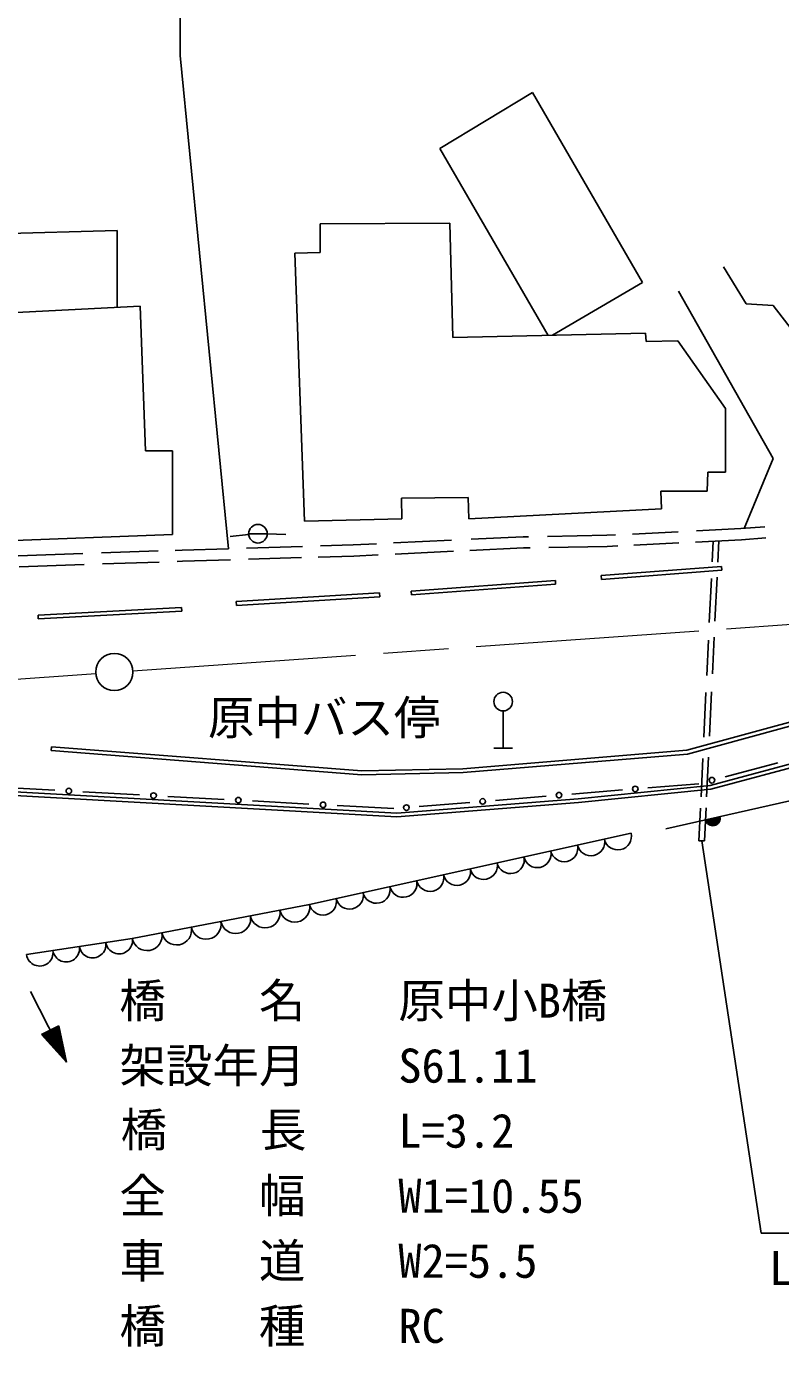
# Model space of a CAD drawing. Units: millimetres, scale not verified. Extents: x 40000 to 680000, y 20000 to 380000.
# Drawn here: x 157361 to 197914, y 246261 to 317291 of the extents above; entities that cross this region are included whole.
import ezdxf
from ezdxf.enums import TextEntityAlignment as Align

# ---------------------------------------------------------------- set-up
doc = ezdxf.new("R2010")
doc.units = ezdxf.units.MM
doc.header["$LTSCALE"] = 1000
doc.linetypes.add('CHAIN', pattern=[18.5, 12, -1.5, 3.5, -1.5])
for name, color, linetype, lineweight in [('M-BGD', 7, 'Continuous', 25), ('M-BMK', 2, 'CHAIN', 13), ('M-BMK-SRVR', 3, 'Continuous', 25), ('M-STR-HTXT', 7, 'Continuous', 13), ('M-STR-STR3', 7, 'Continuous', 25), ('M-STR-STRC', 7, 'Continuous', 25)]:
    doc.layers.add(name, color=color, linetype=linetype, lineweight=lineweight)
doc.layers.add('M-STR-STR1', color=1, linetype='Continuous')
doc.styles.add('ＭＳ ゴシック', font='')
doc.styles.get('ＭＳ ゴシック').set_extended_font_data('MS Gothic')

msp = doc.modelspace()

# ---------------------------------------------------------------- linework, layer by layer
at = {"layer": 'M-BGD'}
for p, q in [((184569, 313744), (179598, 310715)), ((190484, 303508), (184569, 313744)), ((179598, 310715), (185415, 300667)), ((162247, 306311), (151661, 306027)), ((162248, 302182), (162247, 306311)), ((180129, 306712), (173154, 306678)), ((173154, 306678), (173154, 305121)), ((180298, 300550), (180129, 306712)), ((173154, 305121), (171800, 305087)), ((171800, 305087), (172308, 290665)), ((194841, 304359), (196065, 302357)), ((185641, 300673), (190484, 303508)), ((197511, 294042), (192422, 303052)), ((163476, 302247), (153599, 301727)), ((163759, 294449), (163476, 302247)), ((196065, 302357), (197511, 302274)), ((197511, 302274), (202655, 295600)), ((190658, 300787), (180298, 300550)), ((190691, 300347), (190658, 300787)), ((192384, 300381), (190691, 300347)), ((194957, 296725), (192384, 300381)), ((194957, 293305), (194957, 296725)), ((165224, 294449), (163759, 294449)), ((165224, 289960), (165224, 294449)), ((195956, 290284), (197511, 294042)), ((193975, 292290), (194009, 293305)), ((194009, 293305), (194957, 293305)), ((177522, 291917), (181110, 291951)), ((181110, 291951), (181144, 290800)), ((191504, 291342), (191470, 292290)), ((191470, 292290), (193975, 292290)), ((177556, 290800), (177522, 291917)), ((181144, 290800), (191504, 291342)), ((172308, 290665), (177556, 290800)), ((150338, 289393), (165224, 289960)), ((169307, 289947), (168317, 289847)), ((169311, 289995), (170311, 289995)), ((170307, 289987), (171307, 289957)), ((181282, 289698), (184072, 289832)), ((184072, 289832), (184358, 289837)), ((185372, 289855), (188577, 289912)), ((188577, 289912), (189030, 289934)), ((189945, 289980), (192412, 290102)), ((193394, 290151), (195775, 290270)), ((195775, 290270), (197067, 290373)), ((165357, 289101), (165732, 289114)), ((165732, 289114), (168231, 289190)), ((169196, 289219), (172209, 289311)), ((173168, 289340), (174938, 289393)), ((174938, 289393), (176193, 289453)), ((177100, 289497), (180226, 289647)), ((181209, 289094), (184092, 289232)), ((184092, 289232), (184447, 289239)), ((185444, 289256), (188598, 289312)), ((188598, 289312), (189160, 289340)), ((190032, 289383), (192444, 289503)), ((193340, 289548), (195814, 289671)), ((194288, 289595), (194235, 288480)), ((194589, 289610), (194535, 288465)), ((195814, 289671), (197126, 289776)), ((156914, 288814), (160393, 288932)), ((161403, 288967), (164454, 289071)), ((161452, 288368), (164503, 288472)), ((165464, 288505), (165751, 288515)), ((165751, 288515), (168327, 288593)), ((169294, 288622), (172158, 288709)), ((173046, 288736), (174962, 288794)), ((174962, 288794), (176283, 288857)), ((177186, 288901), (180319, 289051)), ((156963, 288215), (160471, 288335)), ((188270, 287740), (194746, 288232)), ((188285, 287541), (188270, 287740)), ((194761, 288033), (188285, 287541)), ((194746, 288232), (194761, 288033)), ((178050, 286912), (185802, 287480)), ((185817, 287281), (178065, 286712)), ((185802, 287480), (185817, 287281)), ((194194, 287595), (194082, 285227)), ((194497, 287656), (194385, 285284)), ((168645, 286343), (176345, 286808)), ((168657, 286143), (168645, 286343)), ((176357, 286609), (168657, 286143)), ((176345, 286808), (176357, 286609)), ((178065, 286712), (178050, 286912)), ((157990, 285614), (165699, 286033)), ((158001, 285414), (157990, 285614)), ((165710, 285833), (158001, 285414)), ((165699, 286033), (165710, 285833)), ((194036, 284265), (193946, 282363)), ((194344, 284422), (194252, 282462)), ((192877, 278342), (206731, 282141)), ((194128, 276454), (214882, 282002)), ((192911, 278144), (206783, 281949)), ((193903, 281445), (193790, 279048)), ((194206, 281489), (194093, 279108)), ((194164, 276257), (214933, 281809)), ((182995, 280465), (182995, 278465)), ((191750, 274121), (216916, 279790)), ((158705, 278535), (158689, 278335)), ((158705, 278535), (175398, 277231)), ((182495, 278465), (183495, 278465)), ((158689, 278335), (175393, 277031)), ((180835, 277348), (192877, 278342)), ((180845, 277148), (192911, 278144)), ((193735, 277894), (193638, 275835)), ((194039, 277971), (193939, 275840)), ((175393, 277031), (180845, 277148)), ((175398, 277231), (180835, 277348)), ((197763, 277672), (194932, 276921)), ((158881, 276196), (155842, 276362)), ((187038, 275735), (194128, 276454)), ((193516, 276545), (190782, 276322)), ((154188, 276255), (177278, 274964)), ((154260, 276051), (177280, 274764)), ((163439, 275948), (160400, 276114)), ((167996, 275700), (164958, 275866)), ((172554, 275452), (169516, 275617)), ((177278, 274964), (187038, 275735)), ((185314, 275875), (182580, 275651)), ((189415, 276210), (186681, 275986)), ((187056, 275536), (194164, 276257)), ((177112, 275204), (174073, 275369)), ((177280, 274764), (187056, 275536)), ((181213, 275539), (178479, 275316)), ((193610, 275236), (193527, 273479)), ((193910, 275240), (193827, 273465)), ((172578, 270056), (189880, 273883)), ((193527, 273479), (193827, 273465)), ((163056, 268220), (172578, 270056)), ((157361, 267348), (163056, 268220)), ((157572, 265366), (159516, 261565)), ((159097, 263521), (158175, 263049)), ((159516, 261565), (158175, 263049)), ((159104, 263489), (158197, 263025)), ((159115, 263438), (158232, 262986)), ((159126, 263387), (158267, 262948)), ((159136, 263337), (158302, 262910)), ((159147, 263286), (158336, 262871)), ((159158, 263236), (158371, 262833)), ((159169, 263185), (158406, 262794)), ((159180, 263134), (158440, 262756)), ((159191, 263084), (158475, 262718)), ((159202, 263033), (158510, 262679)), ((159212, 262982), (158545, 262641)), ((159223, 262932), (158579, 262602)), ((159234, 262881), (158614, 262564)), ((159245, 262831), (158649, 262525)), ((159516, 261565), (159097, 263521)), ((159256, 262780), (158683, 262487)), ((159267, 262729), (158718, 262449)), ((159278, 262679), (158753, 262410)), ((159288, 262628), (158787, 262372)), ((159299, 262578), (158822, 262333)), ((159310, 262527), (158857, 262295)), ((159321, 262476), (158892, 262257)), ((159332, 262426), (158926, 262218)), ((159343, 262375), (158961, 262180)), ((159353, 262324), (158996, 262141)), ((159364, 262274), (159030, 262103)), ((159375, 262223), (159065, 262065)), ((159386, 262173), (159100, 262026)), ((159397, 262122), (159134, 261988)), ((159408, 262071), (159169, 261949)), ((159419, 262021), (159204, 261911)), ((159429, 261970), (159239, 261873)), ((159440, 261920), (159273, 261834)), ((159451, 261869), (159308, 261796)), ((159462, 261818), (159343, 261757)), ((159473, 261768), (159377, 261719)), ((159484, 261717), (159412, 261680)), ((159494, 261666), (159447, 261642)), ((159505, 261616), (159481, 261604))]:
    msp.add_line(p, q, dxfattribs=at)
for centre, radius in [((169811, 289995), 500), ((182995, 280965), 500), ((190099, 276266), 150), ((194224, 276733), 150), ((159640, 276155), 150), ((164198, 275907), 150), ((168756, 275659), 150), ((181896, 275595), 150), ((185998, 275931), 150), ((173314, 275411), 150), ((177795, 275260), 150)]:
    msp.add_circle(centre, radius, dxfattribs=at)
for centre, radius, start, end in [((194266, 274688), 400, 192.69434, 12.69434), ((194266, 274688), 400, 192.69434, 12.69434), ((194266, 274688), 350, 192.69434, 12.69434), ((194266, 274688), 300, 192.69434, 12.69434), ((194266, 274688), 250, 192.69434, 12.69434), ((194266, 274688), 200, 192.69434, 12.69434), ((194266, 274688), 150, 192.69434, 12.69434), ((194266, 274688), 100, 192.69434, 12.69434), ((194266, 274688), 50, 192.69434, 12.69434), ((187717, 273405), 738, 192.47424, 12.47424), ((189159, 273724), 738, 192.47424, 12.47424), ((184834, 272767), 738, 192.47424, 12.47424), ((186276, 273086), 738, 192.47424, 12.47424), ((181950, 272129), 738, 192.47424, 12.47424), ((183392, 272448), 738, 192.47424, 12.47424), ((179066, 271491), 738, 192.47424, 12.47424), ((180508, 271810), 738, 192.47424, 12.47424), ((174741, 270534), 738, 192.47424, 12.47424), ((176183, 270853), 738, 192.47424, 12.47424), ((177625, 271172), 738, 192.47424, 12.47424), ((171785, 269903), 808, 190.9133, 10.9133), ((173299, 270215), 738, 192.47424, 12.47424), ((168611, 269291), 808, 190.9133, 10.9133), ((170198, 269597), 808, 190.9133, 10.9133), ((163849, 268373), 808, 190.9133, 10.9133), ((165436, 268679), 808, 190.9133, 10.9133), ((167023, 268985), 808, 190.9133, 10.9133), ((160920, 267893), 720, 188.6991, 8.6991), ((162344, 268111), 720, 188.6991, 8.6991), ((158073, 267457), 720, 188.6991, 8.6991), ((159497, 267675), 720, 188.6991, 8.6991)]:
    msp.add_arc(centre, radius, start, end, dxfattribs=at)
at = {"layer": 'M-BMK'}
for p, q in [((163091, 282621), (260834, 289541)), ((63338, 275558), (161092, 282479))]:
    msp.add_line(p, q, dxfattribs=at)
at = {"layer": 'M-BMK-SRVR'}
msp.add_circle((162089, 282555), 1000, dxfattribs=at)
at = {"layer": 'M-STR-STR3'}
for p, q in [((193685, 273472), (196877, 252357)), ((196877, 252357), (217423, 252357))]:
    msp.add_line(p, q, dxfattribs=at)
at = {"layer": 'M-STR-STRC'}
for q in [(165624, 318920), (168231, 289190)]:
    msp.add_line((165624, 315722), q, dxfattribs=at)

# ---------------------------------------------------------------- texts
at = {"layer": 'M-STR-HTXT', "style": 'ＭＳ ゴシック'}
msp.add_text('原中バス停', height=1833, dxfattribs=at).set_placement((167121, 278637), align=Align.BOTTOM_LEFT)
at = {"layer": 'M-STR-STR1', "style": 'ＭＳ ゴシック'}
for s, p in [('橋\u3000\u3000名', (162360, 263411)), ('原中小B橋', (177360, 263411)), ('架設年月', (162360, 259911)), ('S61.11', (177360, 259911)), ('橋\u3000  長', (162428, 256462)), ('L=3.2', (177360, 256411)), ('全\u3000\u3000幅', (162360, 252911)), ('W1=10.55', (177360, 252911)), ('車\u3000\u3000道', (162360, 249411)), ('W2=5.5', (177360, 249411)), ('橋\u3000\u3000種', (162360, 245911)), ('RC', (177360, 245911))]:
    msp.add_text(s, height=1833, dxfattribs=at).set_placement(p, align=Align.BOTTOM_LEFT)
at = {"layer": 'M-STR-STR3', "style": 'ＭＳ ゴシック'}
msp.add_text('L＝16.0', height=1833, dxfattribs=at).set_placement((197299, 249024), align=Align.BOTTOM_LEFT)

doc.saveas('drawing.dxf')
